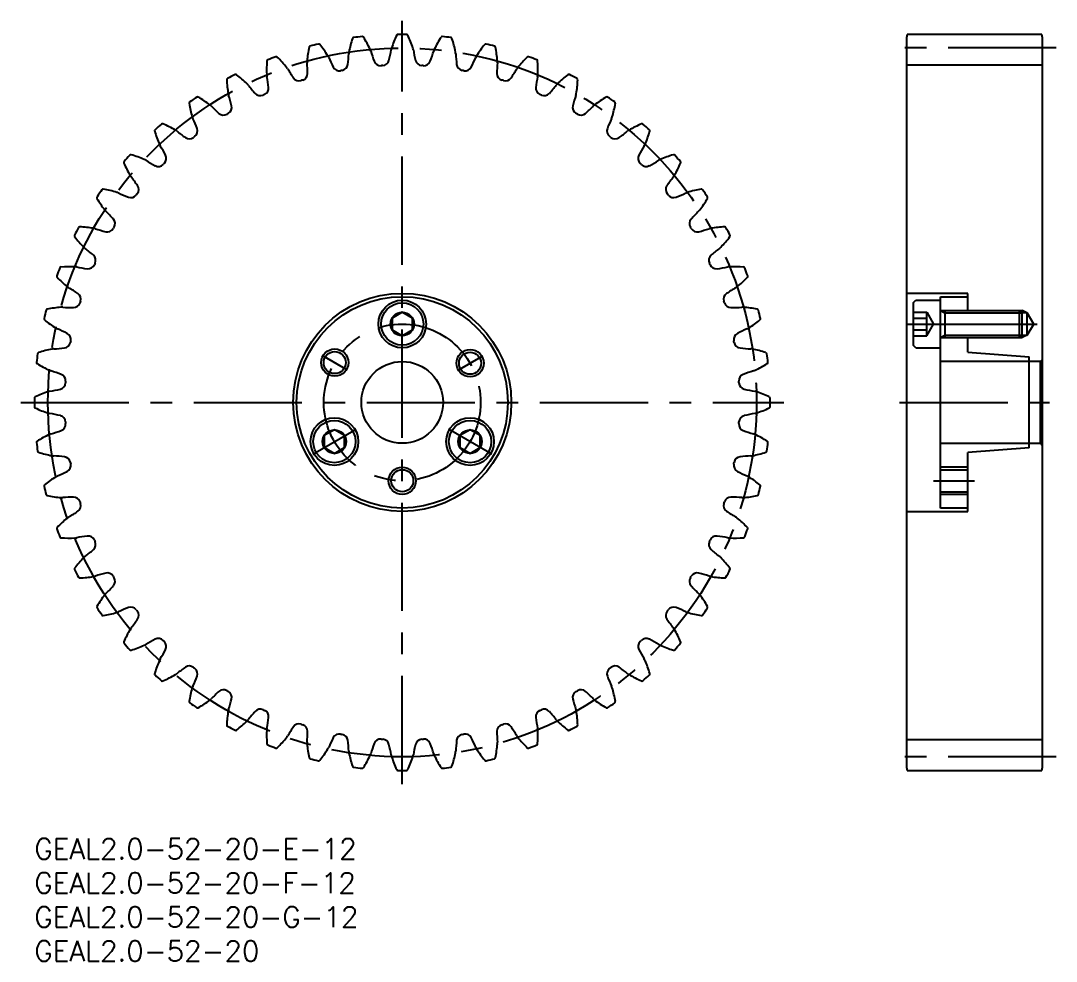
# Model space of a CAD drawing. Extents: x -2 to 224, y -18 to 264.
# Drawn here: x -2 to 150, y -18 to 120 of the extents above; entities that cross this region are included whole.
import ezdxf

# ---------------------------------------------------------------- set-up
doc = ezdxf.new("R2010")
doc.units = 0
doc.header["$LTSCALE"] = 0.5
doc.linetypes.add('CENTER', pattern=[50.8, 31.75, -6.35, 6.35, -6.35])
doc.layers.get('DEFPOINTS').update_dxf_attribs({"linetype": 'CONTINUOUS'})
for name, color, linetype in [('MSM_CENTER', 1, 'CENTER'), ('MSM_CONTINUOUS', 7, 'CONTINUOUS'), ('MSM_NARROW', 5, 'CONTINUOUS'), ('MSM_PART_NUMBER', 7, 'CONTINUOUS')]:
    doc.layers.add(name, color=color, linetype=linetype)
doc.styles.get("Standard").update_dxf_attribs({"font": 'txt.shx', "height": 2, "bigfont": 'bigfont.shx'})

# ---------------------------------------------------------------- blocks, each defined once
blk = doc.blocks.new('*U4')
at = {"layer": 'MSM_PART_NUMBER'}
blk.add_text('GEAL2.0-52-20-F-12', height=3, dxfattribs=at).set_placement((0, -8))
blk = doc.blocks.new('*U5')
at = {"layer": 'MSM_PART_NUMBER'}
blk.add_text('GEAL2.0-52-20-E-12', height=3, dxfattribs=at).set_placement((0, -3))
blk = doc.blocks.new('*U6')
at = {"layer": 'MSM_PART_NUMBER'}
blk.add_text('GEAL2.0-52-20-G-12', height=3, dxfattribs=at).set_placement((0, -13))
blk = doc.blocks.new('*U7')
at = {"layer": 'MSM_PART_NUMBER'}
blk.add_text('GEAL2.0-52-20', height=3, dxfattribs=at).set_placement((0, -18))

msp = doc.modelspace()

# ---------------------------------------------------------------- linework, layer by layer
at = {"layer": 'DEFPOINTS'}
msp.add_line((128.2, 75.5), (147.17, 75.5), dxfattribs=at)
at = {"layer": 'MSM_CENTER'}
for p, q in [((54, 8), (54, 120)), ((150, 116), (126, 116)), ((128.2, 75.5), (147.17, 75.5)), ((42.28, 70.89), (45.91, 68.79)), ((65.78, 70.8), (62.14, 68.7)), ((-2, 64), (110, 64)), ((127, 64), (149, 64)), ((40.86, 56.41), (47.22, 60.09)), ((67.14, 56.41), (60.78, 60.09)), ((132, 52.5), (138, 52.5)), ((150, 12), (126, 12))]:
    msp.add_line(p, q, dxfattribs=at)
for radius in [52, 11.5]:
    msp.add_circle((54, 64), radius, dxfattribs=at)
at = {"layer": 'MSM_CONTINUOUS'}
for p, q in [((128.13, 118), (128, 117.5)), ((128, 117.5), (128, 10.5)), ((147.87, 118), (128.13, 118)), ((148, 117.5), (147.87, 118)), ((148, 10.5), (148, 117.5)), ((148, 113.5), (128, 113.5)), ((137, 80), (128, 80)), ((133, 48.5), (133, 79.5)), ((133, 79.5), (137, 79.5)), ((137, 77.5), (137, 80)), ((129, 78.6), (129.4, 79)), ((129, 78.6), (129, 72.4)), ((129.4, 79), (133, 79)), ((54, 77.23), (52.5, 76.37)), ((52.5, 76.37), (52.5, 74.63)), ((55.5, 76.37), (54, 77.23)), ((55.5, 74.63), (55.5, 76.37)), ((129, 77.23), (131, 77.23)), ((129, 76.37), (131, 76.37)), ((131, 77.23), (132, 75.5)), ((131, 73.77), (131, 77.23)), ((133, 77.5), (144.62, 77.5)), ((133.66, 77.5), (133.66, 73.5)), ((144.62, 73.5), (144.62, 77.5)), ((145, 77.12), (144.62, 77.5)), ((145.75, 77.12), (144.95, 77.12)), ((145, 73.88), (145, 77.12)), ((145.75, 73.88), (145.75, 77.12)), ((146.69, 75.5), (145.75, 77.12)), ((52.5, 74.63), (54, 73.77)), ((54, 73.77), (55.5, 74.63)), ((129, 74.63), (131, 74.63)), ((131, 73.77), (132, 75.5)), ((145.75, 73.88), (146.69, 75.5)), ((129, 73.77), (131, 73.77)), ((133, 73.5), (144.62, 73.5)), ((137, 71.38), (137, 73.5)), ((144.62, 73.5), (145, 73.88)), ((144.95, 73.88), (145.75, 73.88)), ((129.4, 72), (129, 72.4)), ((129.4, 72), (133, 72)), ((147.7, 70), (133, 70)), ((137, 71.38), (146, 70.69)), ((146, 57.31), (146, 70.69)), ((148, 70.3), (147.7, 70)), ((147.7, 58), (147.7, 70)), ((44.04, 59.98), (42.54, 59.12)), ((45.54, 59.12), (44.04, 59.98)), ((63.96, 59.98), (62.46, 59.12)), ((65.46, 59.12), (63.96, 59.98)), ((42.54, 59.12), (42.54, 57.38)), ((45.54, 57.38), (45.54, 59.12)), ((62.46, 59.12), (62.46, 57.38)), ((65.46, 57.38), (65.46, 59.12)), ((133, 58), (147.7, 58)), ((147.7, 58), (148, 57.7)), ((42.54, 57.38), (44.04, 56.52)), ((44.04, 56.52), (45.54, 57.38)), ((62.46, 57.38), (63.96, 56.52)), ((63.96, 56.52), (65.46, 57.38)), ((146, 57.31), (137, 56.63)), ((137, 48), (137, 56.63)), ((133, 54.12), (137, 54.12)), ((133, 50.88), (137, 50.88)), ((128, 48), (137, 48)), ((137, 48.5), (133, 48.5)), ((148, 14.5), (128, 14.5)), ((128, 10.5), (128.13, 10)), ((128.13, 10), (147.87, 10)), ((147.87, 10), (148, 10.5))]:
    msp.add_line(p, q, dxfattribs=at)
for centre, radius in [((54, 64), 16), ((54, 64), 15.5), ((54, 75.5), 3.5), ((54, 75.5), 3.1), ((54, 75.5), 1.73), ((44.09, 69.84), 1.62), ((54, 64), 6), ((63.96, 69.75), 1.62), ((44.04, 58.25), 3.5), ((44.04, 58.25), 3.1), ((63.96, 58.25), 3.5), ((63.96, 58.25), 3.1), ((44.04, 58.25), 1.73), ((63.96, 58.25), 1.73), ((54, 52.5), 1.62)]:
    msp.add_circle(centre, radius, dxfattribs=at)
for centre, radius, start, end in [((63.17, 112), 17.33, 161.8757, 168.6538), ((46.89, 117.33), 0.2, 97.5972, 161.8757), ((54, 64), 54, 96.2489, 97.5972), ((48.14, 117.48), 0.2, 31.9705, 96.2489), ((33.61, 108.41), 17.33, 25.1923, 31.9705), ((68.89, 110.54), 17.33, 154.9526, 161.7308), ((53.37, 117.8), 0.2, 90.6742, 154.9526), ((54, 64), 54, 89.3258, 90.6742), ((54.63, 117.8), 0.2, 25.0474, 89.3258), ((39.11, 110.54), 17.33, 18.2692, 25.0474), ((74.39, 108.41), 17.33, 148.0295, 154.8077), ((59.86, 117.48), 0.2, 83.7511, 148.0295), ((54, 64), 54, 82.4028, 83.7511), ((61.11, 117.33), 0.2, 18.1243, 82.4028), ((44.83, 112), 17.33, 11.3462, 18.1243), ((57.32, 112.75), 17.33, 168.7988, 175.5769), ((40.51, 116.08), 0.2, 104.5203, 168.7988), ((54, 64), 54, 103.172, 104.5203), ((41.74, 116.38), 0.2, 38.8935, 103.172), ((28.41, 105.63), 17.33, 32.1154, 38.8935), ((47.8, 115.08), 1.65, 16.2948, 25.1923), ((69.35, 121.39), 20.8, 196.309, 200.6659), ((31.85, 119.12), 20.8, 346.2572, 350.6141), ((54, 115.46), 1.65, 161.7308, 170.6282), ((54, 115.46), 1.65, 9.3718, 18.2692), ((76.15, 119.12), 20.8, 189.3859, 193.7428), ((38.65, 121.39), 20.8, 339.3341, 343.691), ((60.2, 115.08), 1.65, 154.8077, 163.7052), ((79.59, 105.63), 17.33, 141.1065, 147.8846), ((66.26, 116.38), 0.2, 76.828, 141.1065), ((54, 64), 54, 75.4797, 76.828), ((67.49, 116.08), 0.2, 11.2012, 75.4797), ((50.68, 112.75), 17.33, 4.4231, 11.2012), ((51.42, 112.8), 17.33, 175.7219, 182.5), ((34.33, 114.08), 0.2, 111.4434, 175.7219), ((54, 64), 54, 110.0951, 111.4434), ((35.52, 114.52), 0.2, 45.8166, 110.0951), ((23.57, 102.24), 17.33, 39.0385, 45.8166), ((41.69, 113.96), 1.65, 175.5769, 184.4744), ((41.69, 113.96), 1.65, 23.2179, 32.1154), ((62.32, 122.82), 20.8, 203.232, 207.5889), ((25.36, 116.05), 20.8, 353.1803, 357.5372), ((47.8, 115.08), 1.65, 168.6538, 177.5513), ((50.82, 114.4), 1, 200.6659, 273.6081), ((51.08, 114.42), 1, 273.315, 346.2572), ((56.92, 114.42), 1, 193.7428, 266.685), ((57.18, 114.4), 1, 266.392, 339.3341), ((60.2, 115.08), 1.65, 2.4487, 11.3462), ((82.64, 116.05), 20.8, 182.4628, 186.8197), ((45.68, 122.82), 20.8, 332.4111, 336.768), ((66.31, 113.96), 1.65, 147.8846, 156.7821), ((66.31, 113.96), 1.65, 355.5256, 4.4231), ((84.43, 102.24), 17.33, 134.1834, 140.9615), ((72.48, 114.52), 0.2, 69.9049, 134.1834), ((54, 64), 54, 68.5566, 69.9049), ((73.67, 114.08), 0.2, 4.2781, 68.5566), ((56.58, 112.8), 17.33, 357.5, 4.2781), ((35.75, 112.11), 1.65, 30.141, 39.0385), ((55.17, 123.39), 20.8, 210.1551, 214.512), ((19.3, 112.22), 20.8, 0.1034, 4.4603), ((44.77, 113.65), 1, 207.5889, 280.5311), ((54, 64), 49.5, 100.2381, 100.5311), ((45.02, 113.7), 1, 280.2381, 353.1803), ((54, 64), 49.5, 93.315, 93.608), ((54, 64), 49.5, 86.392, 86.685), ((62.98, 113.7), 1, 186.8197, 259.7619), ((54, 64), 49.5, 79.4689, 79.7619), ((63.23, 113.65), 1, 259.4689, 332.4111), ((88.7, 112.22), 20.8, 175.5397, 179.8966), ((52.83, 123.39), 20.8, 325.488, 329.8449), ((72.25, 112.11), 1.65, 140.9615, 149.859), ((28.44, 111.34), 0.2, 118.3665, 182.6449), ((45.55, 112.13), 17.33, 182.6449, 189.4231), ((54, 64), 54, 117.0182, 118.3665), ((29.56, 111.93), 0.2, 52.7397, 117.0182), ((19.19, 98.29), 17.33, 45.9615, 52.7397), ((35.75, 112.11), 1.65, 182.5, 191.3975), ((13.74, 107.68), 20.8, 7.0265, 11.3833), ((38.85, 112.17), 1, 214.512, 287.4542), ((54, 64), 49.5, 107.1612, 107.4542), ((39.1, 112.25), 1, 287.1611, 0.1034), ((68.9, 112.25), 1, 179.8966, 252.8388), ((54, 64), 49.5, 72.5458, 72.8388), ((69.15, 112.17), 1, 252.5458, 325.488), ((94.26, 107.68), 20.8, 168.6167, 172.9735), ((72.25, 112.11), 1.65, 348.6025, 357.5), ((88.81, 98.29), 17.33, 127.2603, 134.0385), ((78.44, 111.93), 0.2, 62.9818, 127.2602), ((54, 64), 54, 61.6335, 62.9818), ((62.45, 112.13), 17.33, 350.5769, 357.3551), ((79.56, 111.34), 0.2, 357.3551, 61.6335), ((30.09, 109.56), 1.65, 37.0641, 45.9615), ((48, 123.1), 20.8, 217.0782, 221.4351), ((33.39, 110.1), 1, 294.0842, 7.0265), ((74.61, 110.1), 1, 172.9735, 245.9157), ((60, 123.1), 20.8, 318.5649, 322.9218), ((77.91, 109.56), 1.65, 134.0385, 142.9359), ((22.92, 107.91), 0.2, 125.2895, 189.568), ((54, 64), 54, 123.9412, 125.2895), ((23.96, 108.63), 0.2, 59.6628, 123.9412), ((15.31, 93.85), 17.33, 52.8846, 59.6628), ((30.09, 109.56), 1.65, 189.4231, 198.3205), ((8.77, 102.51), 20.8, 13.9495, 18.3064), ((33.16, 110), 1, 221.4351, 294.3773), ((54, 64), 49.5, 114.0843, 114.3773), ((54, 64), 49.5, 65.6227, 65.9157), ((74.84, 110), 1, 245.6227, 318.5649), ((99.23, 102.51), 20.8, 161.6936, 166.0505), ((77.91, 109.56), 1.65, 341.6795, 350.5769), ((92.69, 93.85), 17.33, 120.3372, 127.1154), ((84.04, 108.63), 0.2, 56.0588, 120.3371), ((54, 64), 54, 54.7105, 56.0588), ((85.08, 107.91), 0.2, 350.432, 54.7105), ((39.81, 110.76), 17.33, 189.568, 196.3462), ((24.77, 106.35), 1.65, 43.9871, 52.8846), ((40.92, 121.95), 20.8, 224.0013, 228.3582), ((27.76, 107.15), 1, 228.3582, 301.3004), ((54, 64), 49.5, 121.0074, 121.3003), ((27.99, 107.28), 1, 301.0073, 13.9496), ((80.01, 107.28), 1, 166.0505, 238.9927), ((54, 64), 49.5, 58.6997, 58.9926), ((80.24, 107.15), 1, 238.6997, 311.6418), ((67.08, 121.95), 20.8, 311.6418, 315.9987), ((83.23, 106.35), 1.65, 127.1154, 136.0129), ((68.19, 110.76), 17.33, 343.6538, 350.432), ((18.8, 104.69), 0.2, 66.5858, 130.8643), ((24.77, 106.35), 1.65, 196.3462, 205.2436), ((4.46, 96.78), 20.8, 20.8726, 25.2295), ((103.54, 96.78), 20.8, 154.7705, 159.1274), ((83.23, 106.35), 1.65, 334.7564, 343.6539), ((89.2, 104.69), 0.2, 49.1357, 113.4142), ((17.85, 103.85), 0.2, 132.2126, 196.4911), ((34.28, 108.71), 17.33, 196.4911, 203.2692), ((54, 64), 54, 130.8643, 132.2126), ((11.99, 88.96), 17.33, 59.8077, 66.5858), ((19.88, 102.52), 1.65, 50.9102, 59.8077), ((34.03, 119.95), 20.8, 230.9244, 235.2812), ((22.96, 103.83), 1, 307.9304, 20.8726), ((85.04, 103.83), 1, 159.1274, 232.0696), ((73.97, 119.95), 20.8, 304.7188, 309.0756), ((88.12, 102.52), 1.65, 120.1923, 129.0898), ((96.01, 88.96), 17.33, 113.4142, 120.1923), ((54, 64), 54, 47.7874, 49.1357), ((73.72, 108.71), 17.33, 336.7308, 343.5089), ((90.15, 103.85), 0.2, 343.5089, 47.7874), ((19.88, 102.52), 1.65, 203.2692, 212.1667), ((22.75, 103.67), 1, 235.2812, 308.2234), ((54, 64), 49.5, 127.9304, 128.2234), ((54, 64), 49.5, 51.7766, 52.0696), ((85.25, 103.67), 1, 231.7766, 304.7188), ((88.12, 102.52), 1.65, 327.8333, 336.7308), ((14.15, 100.15), 0.2, 73.5089, 137.7874), ((9.29, 83.72), 17.33, 66.7308, 73.5089), ((0.87, 90.57), 20.8, 27.7957, 32.1526), ((107.13, 90.57), 20.8, 147.8474, 152.2043), ((98.71, 83.72), 17.33, 106.4911, 113.2692), ((93.85, 100.15), 0.2, 42.2126, 106.4911), ((13.31, 99.2), 0.2, 139.1357, 203.4142), ((29.04, 106.01), 17.33, 203.4142, 210.1923), ((54, 64), 54, 137.7874, 139.1357), ((15.48, 98.12), 1.65, 57.8333, 66.7308), ((27.43, 117.13), 20.8, 237.8474, 242.2043), ((18.2, 99.62), 1, 242.2043, 315.1465), ((54, 64), 49.5, 134.8535, 135.1465), ((18.38, 99.8), 1, 314.8534, 27.7957), ((89.62, 99.8), 1, 152.2043, 225.1465), ((54, 64), 49.5, 44.8535, 45.1465), ((89.8, 99.62), 1, 224.8535, 297.7957), ((80.57, 117.13), 20.8, 297.7957, 302.1526), ((92.52, 98.12), 1.65, 113.2692, 122.1667), ((78.96, 106.01), 17.33, 329.8077, 336.5858), ((54, 64), 54, 40.8643, 42.2126), ((94.69, 99.2), 0.2, 336.5858, 40.8643), ((15.48, 98.12), 1.65, 210.1923, 219.0898), ((92.52, 98.12), 1.65, 320.9102, 329.8077), ((-1.95, 83.97), 20.8, 34.7188, 39.0756), ((14.33, 95.25), 1, 321.7765, 34.7188), ((93.67, 95.25), 1, 145.2812, 218.2234), ((109.95, 83.97), 20.8, 140.9244, 145.2812), ((54, 64), 54, 144.7105, 146.0588), ((10.09, 95.08), 0.2, 80.432, 144.7105), ((7.24, 78.19), 17.33, 73.6538, 80.432), ((11.65, 93.23), 1.65, 64.7564, 73.6538), ((21.22, 113.54), 20.8, 244.7705, 249.1274), ((14.17, 95.04), 1, 249.1274, 322.0696), ((54, 64), 49.5, 141.7766, 142.0696), ((54, 64), 49.5, 37.9304, 38.2234), ((93.83, 95.04), 1, 217.9304, 290.8726), ((86.78, 113.54), 20.8, 290.8726, 295.2295), ((96.35, 93.23), 1.65, 106.3461, 115.2436), ((100.76, 78.19), 17.33, 99.568, 106.3462), ((97.91, 95.08), 0.2, 35.2895, 99.568), ((54, 64), 54, 33.9412, 35.2895), ((9.37, 94.04), 0.2, 146.0588, 210.3372), ((24.15, 102.69), 17.33, 210.3372, 217.1154), ((83.85, 102.69), 17.33, 322.8846, 329.6628), ((98.63, 94.04), 0.2, 329.6628, 33.9412), ((11.65, 93.23), 1.65, 217.1154, 226.0129), ((-3.95, 77.08), 20.8, 41.6418, 45.9987), ((111.95, 77.08), 20.8, 134.0013, 138.3582), ((96.35, 93.23), 1.65, 313.9871, 322.8846), ((6.66, 89.56), 0.2, 87.3551, 151.6335), ((5.87, 72.45), 17.33, 80.5769, 87.3551), ((54, 64), 49.5, 148.6997, 148.9926), ((10.85, 90.24), 1, 328.6996, 41.6419), ((97.15, 90.24), 1, 138.3582, 211.3004), ((54, 64), 49.5, 31.0074, 31.3003), ((102.13, 72.45), 17.33, 92.6449, 99.4231), ((101.34, 89.56), 0.2, 28.3665, 92.6449), ((6.07, 88.44), 0.2, 152.9818, 217.2603), ((54, 64), 54, 151.6335, 152.9818), ((19.71, 98.81), 17.33, 217.2603, 224.0385), ((8.44, 87.91), 1.65, 71.6795, 80.5769), ((15.49, 109.23), 20.8, 251.6936, 256.0505), ((10.72, 90.01), 1, 256.0505, 328.9927), ((97.28, 90.01), 1, 211.0074, 283.9495), ((92.51, 109.23), 20.8, 283.9495, 288.3064), ((99.56, 87.91), 1.65, 99.4231, 108.3205), ((88.29, 98.81), 17.33, 315.9615, 322.7397), ((54, 64), 54, 27.0182, 28.3665), ((101.93, 88.44), 0.2, 322.7397, 27.0182), ((8.44, 87.91), 1.65, 224.0385, 232.9359), ((99.56, 87.91), 1.65, 307.0641, 315.9615), ((-5.1, 70), 20.8, 48.5649, 52.9218), ((8, 84.84), 1, 335.6227, 48.5649), ((100, 84.84), 1, 131.4351, 204.3772), ((113.1, 70), 20.8, 127.0782, 131.4351), ((54, 64), 54, 158.5566, 159.9049), ((3.92, 83.67), 0.2, 94.2781, 158.5566), ((5.2, 66.58), 17.33, 87.5, 94.2781), ((5.89, 82.25), 1.65, 78.6025, 87.5), ((10.32, 104.26), 20.8, 258.6167, 262.9735), ((7.9, 84.61), 1, 262.9735, 335.9158), ((54, 64), 49.5, 155.6227, 155.9157), ((54, 64), 49.5, 24.0843, 24.3773), ((100.1, 84.61), 1, 204.0843, 277.0265), ((97.68, 104.26), 20.8, 277.0265, 281.3833), ((102.11, 82.25), 1.65, 92.5, 101.3975), ((102.8, 66.58), 17.33, 85.7219, 92.5), ((104.08, 83.67), 0.2, 21.4434, 85.7219), ((54, 64), 54, 20.0951, 21.4434), ((3.48, 82.48), 0.2, 159.9049, 224.1834), ((15.76, 94.43), 17.33, 224.1834, 230.9615), ((92.24, 94.43), 17.33, 309.0385, 315.8166), ((104.52, 82.48), 0.2, 315.8166, 20.0951), ((5.89, 82.25), 1.65, 230.9615, 239.859), ((-5.39, 62.83), 20.8, 55.488, 59.8449), ((113.39, 62.83), 20.8, 120.1551, 124.512), ((102.11, 82.25), 1.65, 300.141, 309.0385), ((5.83, 79.15), 1, 342.5458, 55.488), ((102.17, 79.15), 1, 124.512, 197.4542), ((54, 64), 54, 165.4797, 166.828), ((1.92, 77.49), 0.2, 101.2012, 165.4797), ((5.25, 60.68), 17.33, 94.4231, 101.2012), ((4.04, 76.31), 1.65, 85.5256, 94.4231), ((5.78, 98.7), 20.8, 265.5397, 269.8966), ((5.75, 78.9), 1, 269.8966, 342.8388), ((54, 64), 49.5, 162.5458, 162.8388), ((54, 64), 49.5, 17.1612, 17.4542), ((102.25, 78.9), 1, 197.1612, 270.1034), ((102.22, 98.7), 20.8, 270.1034, 274.4603), ((103.96, 76.31), 1.65, 85.5769, 94.4744), ((102.75, 60.68), 17.33, 78.7988, 85.5769), ((106.08, 77.49), 0.2, 14.5203, 78.7987), ((54, 64), 54, 13.172, 14.5203), ((1.62, 76.26), 0.2, 166.828, 231.1065), ((12.37, 89.59), 17.33, 231.1065, 237.8846), ((95.63, 89.59), 17.33, 302.1154, 308.8935), ((106.38, 76.26), 0.2, 308.8935, 13.172), ((4.04, 76.31), 1.65, 237.8846, 246.7821), ((-4.82, 55.68), 20.8, 62.4111, 66.768), ((112.82, 55.68), 20.8, 113.232, 117.5889), ((103.96, 76.31), 1.65, 293.2179, 302.1154), ((4.35, 73.23), 1, 349.4688, 62.4111), ((54, 64), 49.5, 169.4689, 169.7619), ((103.65, 73.23), 1, 117.5889, 190.5311), ((54, 64), 49.5, 10.2381, 10.5311), ((6, 54.83), 17.33, 101.3462, 108.1243), ((2.92, 70.2), 1.65, 92.4487, 101.3462), ((1.95, 92.64), 20.8, 272.4628, 276.8197), ((4.3, 72.98), 1, 276.8197, 349.7619), ((103.7, 72.98), 1, 190.2381, 263.1803), ((106.05, 92.64), 20.8, 263.1803, 267.5372), ((105.08, 70.2), 1.65, 78.6538, 87.5513), ((102, 54.83), 17.33, 71.8757, 78.6538), ((54, 64), 54, 172.4028, 173.7511), ((0.67, 71.11), 0.2, 108.1243, 172.4028), ((107.33, 71.11), 0.2, 7.5972, 71.8756), ((54, 64), 54, 6.2489, 7.5972), ((0.52, 69.86), 0.2, 173.7511, 238.0295), ((9.59, 84.39), 17.33, 238.0295, 244.8077), ((2.92, 70.2), 1.65, 244.8077, 253.7052), ((-3.39, 48.65), 20.8, 69.3341, 73.691), ((111.39, 48.65), 20.8, 106.309, 110.6659), ((105.08, 70.2), 1.65, 286.2948, 295.1923), ((98.41, 84.39), 17.33, 295.1923, 301.9705), ((107.48, 69.86), 0.2, 301.9705, 6.2489), ((3.6, 67.18), 1, 356.392, 69.3342), ((54, 64), 49.5, 176.392, 176.685), ((104.4, 67.18), 1, 110.6659, 183.608), ((54, 64), 49.5, 3.315, 3.608), ((7.46, 49.11), 17.33, 108.2692, 115.0474), ((2.54, 64), 1.65, 99.3718, 108.2692), ((-1.12, 86.15), 20.8, 279.3859, 283.7428), ((3.58, 66.92), 1, 283.7428, 356.685), ((104.42, 66.92), 1, 183.315, 256.2572), ((109.12, 86.15), 20.8, 256.2572, 260.6141), ((105.46, 64), 1.65, 71.7308, 80.6282), ((100.54, 49.11), 17.33, 64.9526, 71.7308), ((0.2, 64.63), 0.2, 115.0474, 179.3258), ((54, 64), 54, 179.3258, 180.6742), ((107.8, 64.63), 0.2, 0.6742, 64.9526), ((54, 64), 54, 359.3258, 0.6742), ((0.2, 63.37), 0.2, 180.6742, 244.9526), ((7.46, 78.89), 17.33, 244.9526, 251.7308), ((2.54, 64), 1.65, 251.7308, 260.6282), ((-1.12, 41.85), 20.8, 76.2572, 80.6141), ((109.12, 41.85), 20.8, 99.3859, 103.7428), ((105.46, 64), 1.65, 279.3718, 288.2692), ((100.54, 78.89), 17.33, 288.2692, 295.0474), ((107.8, 63.37), 0.2, 295.0474, 359.3258), ((3.58, 61.08), 1, 3.315, 76.2572), ((3.6, 60.82), 1, 290.6659, 3.6081), ((54, 64), 49.5, 183.315, 183.608), ((54, 64), 49.5, 356.392, 356.685), ((104.4, 60.82), 1, 176.392, 249.3342), ((104.42, 61.08), 1, 103.7428, 176.6849), ((9.59, 43.61), 17.33, 115.1923, 121.9705), ((2.92, 57.8), 1.65, 106.2948, 115.1923), ((-3.39, 79.35), 20.8, 286.309, 290.6659), ((111.39, 79.35), 20.8, 249.3341, 253.691), ((105.08, 57.8), 1.65, 64.8077, 73.7052), ((98.41, 43.61), 17.33, 58.0295, 64.8077), ((0.52, 58.14), 0.2, 121.9705, 186.2489), ((54, 64), 54, 186.2489, 187.5972), ((54, 64), 54, 352.4028, 353.7511), ((107.48, 58.14), 0.2, 353.7511, 58.0295), ((0.67, 56.89), 0.2, 187.5972, 251.8757), ((6, 73.17), 17.33, 251.8757, 258.6538), ((102, 73.17), 17.33, 281.3462, 288.1243), ((107.33, 56.89), 0.2, 288.1243, 352.4028), ((2.92, 57.8), 1.65, 258.6538, 267.5513), ((1.95, 35.36), 20.8, 83.1803, 87.5372), ((4.3, 55.02), 1, 10.2381, 83.1803), ((4.35, 54.77), 1, 297.5889, 10.5311), ((54, 64), 49.5, 190.2381, 190.5311), ((103.65, 54.77), 1, 169.4689, 242.4111), ((54, 64), 49.5, 349.4689, 349.7619), ((103.7, 55.02), 1, 96.8197, 169.7619), ((106.05, 35.36), 20.8, 92.4628, 96.8197), ((105.08, 57.8), 1.65, 272.4487, 281.3462), ((4.04, 51.69), 1.65, 113.2179, 122.1154), ((-4.82, 72.32), 20.8, 293.232, 297.5889), ((112.82, 72.32), 20.8, 242.4111, 246.768), ((103.96, 51.69), 1.65, 57.8846, 66.7821), ((1.62, 51.74), 0.2, 128.8935, 193.172), ((54, 64), 54, 193.172, 194.5203), ((12.37, 38.41), 17.33, 122.1154, 128.8935), ((95.63, 38.41), 17.33, 51.1065, 57.8846), ((54, 64), 54, 345.4797, 346.828), ((106.38, 51.74), 0.2, 346.828, 51.1064), ((1.92, 50.51), 0.2, 194.5203, 258.7988), ((5.25, 67.32), 17.33, 258.7988, 265.5769), ((102.75, 67.32), 17.33, 274.4231, 281.2012), ((106.08, 50.51), 0.2, 281.2012, 345.48), ((4.04, 51.69), 1.65, 265.5769, 274.4744), ((5.78, 29.3), 20.8, 90.1034, 94.4603), ((5.75, 49.1), 1, 17.1612, 90.1034), ((5.83, 48.85), 1, 304.512, 17.4542), ((54, 64), 49.5, 197.1612, 197.4542), ((102.17, 48.85), 1, 162.5458, 235.488), ((54, 64), 49.5, 342.5458, 342.8388), ((102.25, 49.1), 1, 89.8966, 162.8388), ((102.22, 29.3), 20.8, 85.5397, 89.8966), ((103.96, 51.69), 1.65, 265.5256, 274.4231), ((5.89, 45.75), 1.65, 120.141, 129.0385), ((-5.39, 65.17), 20.8, 300.1551, 304.512), ((113.39, 65.17), 20.8, 235.488, 239.8449), ((102.11, 45.75), 1.65, 50.9615, 59.859), ((3.48, 45.52), 0.2, 135.8166, 200.0951), ((15.76, 33.57), 17.33, 129.0385, 135.8166), ((92.24, 33.57), 17.33, 44.1834, 50.9615), ((104.52, 45.52), 0.2, 339.9049, 44.1834), ((54, 64), 54, 200.0951, 201.4434), ((3.92, 44.33), 0.2, 201.4434, 265.7219), ((5.2, 61.42), 17.33, 265.7219, 272.5), ((5.89, 45.75), 1.65, 272.5, 281.3975), ((10.32, 23.74), 20.8, 97.0265, 101.3833), ((7.9, 43.39), 1, 24.0843, 97.0265), ((100.1, 43.39), 1, 82.9735, 155.9157), ((97.68, 23.74), 20.8, 78.6167, 82.9735), ((102.11, 45.75), 1.65, 258.6025, 267.5), ((102.8, 61.42), 17.33, 267.5, 274.2781), ((104.08, 44.33), 0.2, 274.2781, 338.5569), ((54, 64), 54, 338.5566, 339.9049), ((8, 43.16), 1, 311.4351, 24.3773), ((54, 64), 49.5, 204.0843, 204.3773), ((100, 43.16), 1, 155.6227, 228.5649), ((54, 64), 49.5, 335.6227, 335.9157), ((19.71, 29.19), 17.33, 135.9615, 142.7397), ((8.44, 40.09), 1.65, 127.0641, 135.9615), ((-5.1, 58), 20.8, 307.0782, 311.4351), ((113.1, 58), 20.8, 228.5649, 232.9218), ((99.56, 40.09), 1.65, 44.0385, 52.9359), ((88.29, 29.19), 17.33, 37.2603, 44.0385), ((6.07, 39.56), 0.2, 142.7397, 207.0182), ((101.93, 39.56), 0.2, 332.9818, 37.2602), ((54, 64), 54, 207.0182, 208.3665), ((6.66, 38.44), 0.2, 208.3665, 272.6449), ((5.87, 55.55), 17.33, 272.6449, 279.4231), ((8.44, 40.09), 1.65, 279.4231, 288.3205), ((15.49, 18.77), 20.8, 103.9495, 108.3064), ((10.72, 37.99), 1, 31.0074, 103.9496), ((54, 64), 49.5, 211.0074, 211.3003), ((10.85, 37.76), 1, 318.3582, 31.3004), ((97.15, 37.76), 1, 148.6997, 221.6419), ((54, 64), 49.5, 328.6997, 328.9926), ((97.28, 37.99), 1, 76.0505, 148.9926), ((92.51, 18.77), 20.8, 71.6936, 76.0505), ((99.56, 40.09), 1.65, 251.6795, 260.5769), ((102.13, 55.55), 17.33, 260.5769, 267.3551), ((101.34, 38.44), 0.2, 267.3551, 331.6338), ((54, 64), 54, 331.6335, 332.9818), ((-3.95, 50.92), 20.8, 314.0013, 318.3582), ((111.95, 50.92), 20.8, 221.6418, 225.9987), ((24.15, 25.31), 17.33, 142.8846, 149.6628), ((11.65, 34.77), 1.65, 133.9871, 142.8846), ((96.35, 34.77), 1.65, 37.1154, 46.0129), ((83.85, 25.31), 17.33, 30.3372, 37.1154), ((9.37, 33.96), 0.2, 149.6628, 213.9412), ((54, 64), 54, 213.9412, 215.2895), ((21.22, 14.46), 20.8, 110.8726, 115.2295), ((14.17, 32.96), 1, 37.9304, 110.8726), ((54, 64), 49.5, 217.9304, 218.2234), ((54, 64), 49.5, 321.7766, 322.0696), ((93.83, 32.96), 1, 69.1274, 142.0696), ((86.78, 14.46), 20.8, 64.7705, 69.1274), ((54, 64), 54, 324.7105, 326.0588), ((98.63, 33.96), 0.2, 326.0588, 30.3372), ((10.09, 32.92), 0.2, 215.2895, 279.568), ((7.24, 49.81), 17.33, 279.568, 286.3462), ((11.65, 34.77), 1.65, 286.3462, 295.2436), ((-1.95, 44.03), 20.8, 320.9244, 325.2812), ((14.33, 32.75), 1, 325.2812, 38.2234), ((93.67, 32.75), 1, 141.7766, 214.7188), ((109.95, 44.03), 20.8, 214.7188, 219.0756), ((96.35, 34.77), 1.65, 244.7564, 253.6538), ((100.76, 49.81), 17.33, 253.6538, 260.432), ((97.91, 32.92), 0.2, 260.432, 324.7105), ((29.04, 21.99), 17.33, 149.8077, 156.5858), ((15.48, 29.88), 1.65, 140.9102, 149.8077), ((92.52, 29.88), 1.65, 30.1923, 39.0898), ((78.96, 21.99), 17.33, 23.4142, 30.1923), ((27.43, 10.87), 20.8, 117.7957, 122.1526), ((18.2, 28.38), 1, 44.8535, 117.7957), ((54, 64), 49.5, 224.8535, 225.1465), ((18.38, 28.2), 1, 332.2043, 45.1465), ((89.62, 28.2), 1, 134.8535, 207.7957), ((54, 64), 49.5, 314.8535, 315.1465), ((89.8, 28.38), 1, 62.2043, 135.1465), ((80.57, 10.87), 20.8, 57.8474, 62.2043), ((13.31, 28.8), 0.2, 156.5858, 220.8643), ((54, 64), 54, 220.8643, 222.2126), ((14.15, 27.85), 0.2, 222.2126, 286.4911), ((9.29, 44.28), 17.33, 286.4911, 293.2692), ((15.48, 29.88), 1.65, 293.2692, 302.1667), ((0.87, 37.43), 20.8, 327.8474, 332.2043), ((107.13, 37.43), 20.8, 207.7957, 212.1526), ((92.52, 29.88), 1.65, 237.8333, 246.7308), ((98.71, 44.28), 17.33, 246.7308, 253.5089), ((93.85, 27.85), 0.2, 253.5089, 317.7874), ((54, 64), 54, 317.7874, 319.1357), ((94.69, 28.8), 0.2, 319.1357, 23.4142), ((34.28, 19.29), 17.33, 156.7308, 163.5089), ((19.88, 25.48), 1.65, 147.8333, 156.7308), ((88.12, 25.48), 1.65, 23.2692, 32.1667), ((73.72, 19.29), 17.33, 16.4911, 23.2692), ((34.03, 8.05), 20.8, 124.7188, 129.0756), ((22.75, 24.33), 1, 51.7766, 124.7188), ((54, 64), 49.5, 231.7766, 232.0696), ((22.96, 24.17), 1, 339.1274, 52.0696), ((85.04, 24.17), 1, 127.9304, 200.8726), ((54, 64), 49.5, 307.9304, 308.2234), ((85.25, 24.33), 1, 55.2812, 128.2234), ((73.97, 8.05), 20.8, 50.9244, 55.2812), ((17.85, 24.15), 0.2, 163.5089, 227.7874), ((54, 64), 54, 227.7874, 229.1357), ((18.8, 23.31), 0.2, 229.1357, 293.4142), ((11.99, 39.04), 17.33, 293.4142, 300.1923), ((19.88, 25.48), 1.65, 300.1923, 309.0898), ((4.46, 31.22), 20.8, 334.7705, 339.1274), ((103.54, 31.22), 20.8, 200.8726, 205.2295), ((88.12, 25.48), 1.65, 230.9102, 239.8077), ((96.01, 39.04), 17.33, 239.8077, 246.5858), ((89.2, 23.31), 0.2, 246.5858, 310.8643), ((54, 64), 54, 310.8643, 312.2126), ((90.15, 24.15), 0.2, 312.2126, 16.491), ((39.81, 17.24), 17.33, 163.6538, 170.432), ((24.77, 21.65), 1.65, 154.7564, 163.6538), ((40.92, 6.05), 20.8, 131.6418, 135.9987), ((27.76, 20.85), 1, 58.6997, 131.6419), ((54, 64), 49.5, 238.6997, 238.9926), ((27.99, 20.72), 1, 346.0505, 58.9927), ((80.01, 20.72), 1, 121.0073, 193.9495), ((54, 64), 49.5, 301.0074, 301.3003), ((80.24, 20.85), 1, 48.3582, 121.3004), ((67.08, 6.05), 20.8, 44.0013, 48.3582), ((83.23, 21.65), 1.65, 16.3462, 25.2436), ((68.19, 17.24), 17.33, 9.568, 16.3462), ((22.92, 20.09), 0.2, 170.432, 234.7105), ((54, 64), 54, 234.7105, 236.0588), ((15.31, 34.15), 17.33, 300.3372, 307.1154), ((24.77, 21.65), 1.65, 307.1154, 316.0129), ((8.77, 25.49), 20.8, 341.6936, 346.0505), ((99.23, 25.49), 20.8, 193.9495, 198.3064), ((83.23, 21.65), 1.65, 223.9871, 232.8846), ((92.69, 34.15), 17.33, 232.8846, 239.6628), ((54, 64), 54, 303.9412, 305.2895), ((85.08, 20.09), 0.2, 305.2895, 9.5679), ((23.96, 19.37), 0.2, 236.0588, 300.3372), ((45.55, 15.87), 17.33, 170.5769, 177.3551), ((30.09, 18.44), 1.65, 161.6795, 170.5769), ((48, 4.9), 20.8, 138.5649, 142.9218), ((33.16, 18), 1, 65.6227, 138.5649), ((54, 64), 49.5, 245.6227, 245.9157), ((33.39, 17.9), 1, 352.9735, 65.9157), ((74.61, 17.9), 1, 114.0843, 187.0265), ((54, 64), 49.5, 294.0843, 294.3773), ((74.84, 18), 1, 41.4351, 114.3773), ((60, 4.9), 20.8, 37.0782, 41.4351), ((77.91, 18.44), 1.65, 9.4231, 18.3205), ((62.45, 15.87), 17.33, 2.6449, 9.4231), ((84.04, 19.37), 0.2, 239.6628, 303.9415), ((19.19, 29.71), 17.33, 307.2603, 314.0385), ((30.09, 18.44), 1.65, 314.0385, 322.9359), ((13.74, 20.32), 20.8, 348.6167, 352.9735), ((38.85, 15.83), 1, 72.5458, 145.488), ((54, 64), 49.5, 252.5458, 252.8388), ((54, 64), 49.5, 287.1612, 287.4542), ((69.15, 15.83), 1, 34.512, 107.4542), ((94.26, 20.32), 20.8, 187.0265, 191.3833), ((77.91, 18.44), 1.65, 217.0641, 225.9615), ((88.81, 29.71), 17.33, 225.9615, 232.7397), ((28.44, 16.66), 0.2, 177.3551, 241.6335), ((54, 64), 54, 241.6335, 242.9818), ((29.56, 16.07), 0.2, 242.9818, 307.2603), ((51.42, 15.2), 17.33, 177.5, 184.2781), ((35.75, 15.89), 1.65, 168.6025, 177.5), ((55.17, 4.61), 20.8, 145.488, 149.8449), ((39.1, 15.75), 1, 359.8966, 72.8388), ((19.3, 15.78), 20.8, 355.5397, 359.8966), ((44.77, 14.35), 1, 79.4689, 152.4111), ((54, 64), 49.5, 259.4689, 259.7619), ((45.02, 14.3), 1, 6.8197, 79.7619), ((62.98, 14.3), 1, 100.2381, 173.1803), ((54, 64), 49.5, 280.2381, 280.5311), ((63.23, 14.35), 1, 27.5889, 100.5311), ((68.9, 15.75), 1, 107.1612, 180.1034), ((88.7, 15.78), 20.8, 180.1034, 184.4603), ((52.83, 4.61), 20.8, 30.1551, 34.512), ((72.25, 15.89), 1.65, 2.5, 11.3975), ((56.58, 15.2), 17.33, 355.7219, 2.5), ((78.44, 16.07), 0.2, 232.7397, 297.0184), ((54, 64), 54, 297.0182, 298.3665), ((79.56, 16.66), 0.2, 298.3665, 2.6448), ((34.33, 13.92), 0.2, 184.2781, 248.5566), ((54, 64), 54, 248.5566, 249.9049), ((23.57, 25.76), 17.33, 314.1834, 320.9615), ((35.75, 15.89), 1.65, 320.9615, 329.859), ((41.69, 14.04), 1.65, 175.5256, 184.4231), ((57.32, 15.25), 17.33, 184.4231, 191.2012), ((62.32, 5.18), 20.8, 152.4111, 156.768), ((25.36, 11.95), 20.8, 2.4628, 6.8197), ((69.35, 6.61), 20.8, 159.3341, 163.691), ((50.82, 13.6), 1, 86.392, 159.3342), ((54, 64), 49.5, 266.392, 266.685), ((51.08, 13.58), 1, 13.7428, 86.685), ((31.85, 8.88), 20.8, 9.3859, 13.7428), ((76.15, 8.88), 20.8, 166.2572, 170.6141), ((56.92, 13.58), 1, 93.315, 166.2572), ((54, 64), 49.5, 273.315, 273.608), ((57.18, 13.6), 1, 20.6659, 93.6081), ((38.65, 6.61), 20.8, 16.309, 20.6659), ((82.64, 11.95), 20.8, 173.1803, 177.5372), ((45.68, 5.18), 20.8, 23.232, 27.5889), ((50.68, 15.25), 17.33, 348.7988, 355.5769), ((66.31, 14.04), 1.65, 355.5769, 4.4744), ((72.25, 15.89), 1.65, 210.141, 219.0385), ((84.43, 25.76), 17.33, 219.0385, 225.8166), ((54, 64), 54, 290.0951, 291.4434), ((73.67, 13.92), 0.2, 291.4434, 355.7219), ((35.52, 13.48), 0.2, 249.9049, 314.1834), ((28.41, 22.37), 17.33, 321.1065, 327.8846), ((41.69, 14.04), 1.65, 327.8846, 336.7821), ((47.8, 12.92), 1.65, 182.4487, 191.3462), ((63.17, 16), 17.33, 191.3462, 198.1243), ((33.61, 19.59), 17.33, 328.0295, 334.8077), ((47.8, 12.92), 1.65, 334.8077, 343.7052), ((54, 12.54), 1.65, 189.3718, 198.2692), ((54, 12.54), 1.65, 341.7308, 350.6282), ((60.2, 12.92), 1.65, 196.2948, 205.1923), ((74.39, 19.59), 17.33, 205.1923, 211.9705), ((44.83, 16), 17.33, 341.8757, 348.6538), ((60.2, 12.92), 1.65, 348.6538, 357.5513), ((66.31, 14.04), 1.65, 203.2179, 212.1154), ((79.59, 22.37), 17.33, 212.1154, 218.8935), ((72.48, 13.48), 0.2, 225.8166, 290.0953), ((40.51, 11.92), 0.2, 191.2012, 255.4797), ((54, 64), 54, 255.4797, 256.828), ((41.74, 11.62), 0.2, 256.828, 321.1065), ((68.89, 17.46), 17.33, 198.2692, 205.0474), ((39.11, 17.46), 17.33, 334.9526, 341.7308), ((66.26, 11.62), 0.2, 218.8935, 283.1723), ((54, 64), 54, 283.172, 284.5203), ((67.49, 11.92), 0.2, 284.5203, 348.7988), ((46.89, 10.67), 0.2, 198.1243, 262.403), ((54, 64), 54, 262.4028, 263.7511), ((48.14, 10.52), 0.2, 263.7511, 328.0295), ((53.37, 10.2), 0.2, 205.0474, 269.3261), ((54, 64), 54, 269.3258, 270.6742), ((54.63, 10.2), 0.2, 270.6742, 334.9526), ((59.86, 10.52), 0.2, 211.9705, 276.2492), ((54, 64), 54, 276.2489, 277.5972), ((61.11, 10.67), 0.2, 277.5972, 341.8757)]:
    msp.add_arc(centre, radius, start, end, dxfattribs=at)
at = {"layer": 'MSM_NARROW'}
for p, q in [((133, 77.5), (133.66, 77.12)), ((133.66, 77.12), (145, 77.12)), ((144.62, 77.5), (145, 77.5)), ((145, 73.5), (145, 77.5)), ((145.66, 77.12), (145, 77.5)), ((133, 73.5), (133.66, 73.88)), ((133.66, 73.88), (145, 73.88)), ((144.62, 73.5), (145, 73.5)), ((145.66, 73.88), (145, 73.5)), ((137, 54.5), (133, 54.5)), ((137, 50.5), (133, 50.5))]:
    msp.add_line(p, q, dxfattribs=at)
for centre in [(44.09, 69.84), (63.96, 69.75), (54, 52.5)]:
    msp.add_circle(centre, 2, dxfattribs=at)

# ---------------------------------------------------------------- block references
at = {"layer": 'MSM_CONTINUOUS'}
for name in ['*U5', '*U4', '*U6', '*U7']:
    msp.add_blockref(name, (0, 0), dxfattribs=at)

doc.saveas('drawing.dxf')
